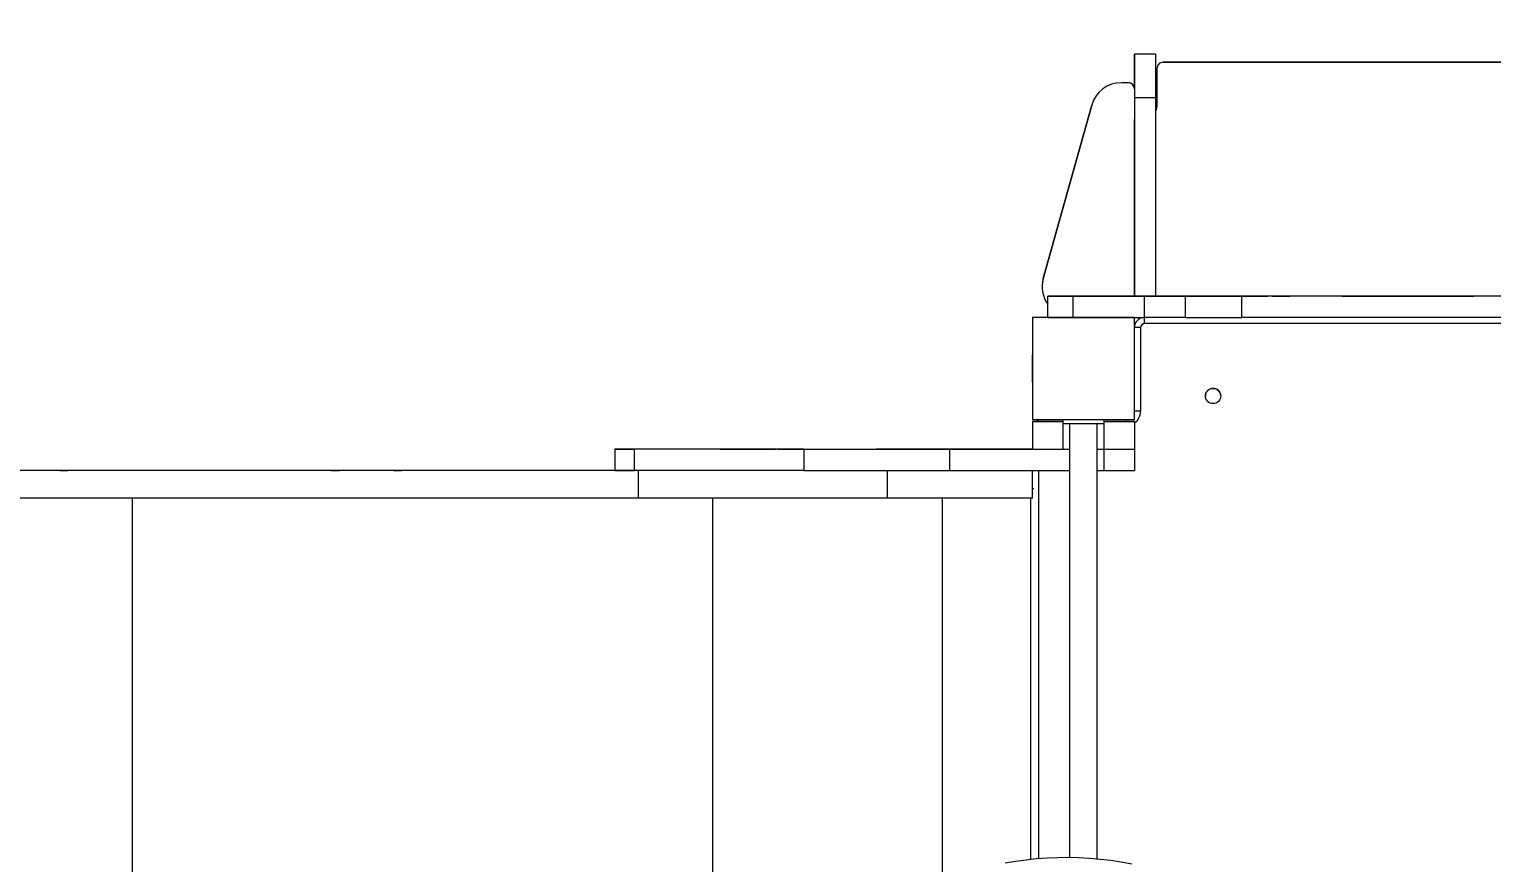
# Model space of a CAD drawing. Header units: millimetres. Extents: x 10665 to 29906, y -6125 to 7364.
# Drawn here: x 13693 to 15125, y 1349 to 2166 of the extents above; entities that cross this region are included whole.
import ezdxf

# ---------------------------------------------------------------- set-up
doc = ezdxf.new("R2010")
doc.units = ezdxf.units.MM
for name, color, linetype in [('DIKOM_ОБЪЕКТ', 7, 'Continuous'), ('DIKOM_РАЗМЕР_ЗОНА', 7, 'Continuous'), ('DIKOM_РАЗМЕР_ОБЪЕКТА', 7, 'Continuous')]:
    doc.layers.add(name, color=color, linetype=linetype)
doc.styles.add('style1', font='arial.ttf', dxfattribs={"width": 0.8})
doc.dimstyles.new('1-50', dxfattribs={"dimtxt": 300, "dimasz": 200, "dimexe": 100, "dimexo": 0, "dimgap": 100, "dimtad": 1, "dimdec": 0, "dimtxsty": 'style1', "dimcen": 0, "dimclrd": 7, "dimclre": 7, "dimadec": 1, "dimazin": 2, "dimtfac": 1, "dimtdec": 0, "dimtmove": 1, "dimatfit": 3, "dimfxl": 0, "dimlwd": 25, "dimlwe": 18, "dimarcsym": 0})

# ---------------------------------------------------------------- blocks, each defined once
blk = doc.blocks.new('*D16')
at = {"layer": 'Defpoints', "color": 0, "transparency": 16777216}
for p in [(12665, 4926.5), (12665, 1146.9), (26947.7, -1821.9)]:
    blk.add_point(p, dxfattribs=at)
at = {"layer": 'DIKOM_РАЗМЕР_ОБЪЕКТА', "color": 7, "lineweight": 18, "transparency": 16777216}
for p, q in [((12665, 1146.9), (12665, 5026.5)), ((26947.7, -1821.9), (26947.7, 5026.5))]:
    blk.add_line(p, q, dxfattribs=at)
at = {"layer": 'DIKOM_РАЗМЕР_ОБЪЕКТА', "color": 7, "lineweight": 25, "transparency": 16777216}
blk.add_line((26747.7, 4926.5), (12865, 4926.5), dxfattribs=at)
at = {"layer": 'DIKOM_РАЗМЕР_ОБЪЕКТА', "color": 7, "transparency": 16777216}
for points in [[(12865, 4959.9), (12865, 4893.2), (12665, 4926.5)], [(26747.7, 4959.9), (26747.7, 4893.2), (26947.7, 4926.5)]]:
    blk.add_solid(points, dxfattribs=at)
at = {"layer": 'DIKOM_РАЗМЕР_ОБЪЕКТА', "color": 0, "transparency": 16777216, "insert": (21497, 5179.8), "char_height": 300, "attachment_point": 5, "style": 'style1'}
blk.add_mtext('14300', dxfattribs=at)
blk = doc.blocks.new('*D14')
at = {"layer": 'Defpoints', "color": 0, "transparency": 16777216}
for p in [(28947.7, 6914), (10665, 1629.9), (28947.7, -1535.4)]:
    blk.add_point(p, dxfattribs=at)
at = {"layer": 'DIKOM_РАЗМЕР_ЗОНА', "color": 7, "lineweight": 18, "transparency": 16777216}
for p, q in [((10665, 1629.9), (10665, 7014)), ((28947.7, -1535.4), (28947.7, 7014))]:
    blk.add_line(p, q, dxfattribs=at)
at = {"layer": 'DIKOM_РАЗМЕР_ЗОНА', "color": 7, "lineweight": 25, "transparency": 16777216}
blk.add_line((10865, 6914), (28747.7, 6914), dxfattribs=at)
at = {"layer": 'DIKOM_РАЗМЕР_ЗОНА', "color": 7, "transparency": 16777216}
for points in [[(10865, 6947.4), (10865, 6880.7), (10665, 6914)], [(28747.7, 6947.4), (28747.7, 6880.7), (28947.7, 6914)]]:
    blk.add_solid(points, dxfattribs=at)
at = {"layer": 'DIKOM_РАЗМЕР_ЗОНА', "color": 0, "transparency": 16777216, "insert": (21431.5, 7167.3), "char_height": 300, "attachment_point": 5, "style": 'style1'}
blk.add_mtext('18300', dxfattribs=at)

msp = doc.modelspace()

# ---------------------------------------------------------------- linework, layer by layer
at = {"layer": 'DIKOM_ОБЪЕКТ', "color": 7, "linetype": 'Continuous', "lineweight": 15}
for p, q in [((14796.4, 2141.4), (14775.4, 2141.4)), ((14796.4, 2098.7), (14796.4, 2141.4)), ((14797.4, 2127.4), (14797.4, 2089.4)), ((14797.4, 2127.4), (14797.4, 2127.4)), ((14797.4, 2127.4), (14797.4, 2089.4)), ((14803.4, 2133.4), (15447.4, 2133.4)), ((14803.4, 2133.4), (14803.4, 2133.4)), ((15447.4, 2133.4), (14803.4, 2133.4)), ((14769.4, 2113.4), (14762.6, 2113.4)), ((14762.6, 2113.4), (14762.6, 2113.4)), ((14769.4, 2113.4), (14762.6, 2113.4)), ((14769.4, 2113.4), (14769.4, 2113.4)), ((14775.4, 2107.4), (14775.4, 2117.5)), ((14775.4, 2107.5), (14775.4, 2107.5)), ((14775.4, 2107.4), (14775.4, 2089.4)), ((14775.4, 2098.7), (14775.4, 1904.2)), ((14796.4, 2098.7), (14775.4, 2098.7)), ((14796.4, 1904.2), (14796.4, 2098.7)), ((14686.1, 1921.5), (14733.7, 2091.5)), ((14733.7, 2091.5), (14686.1, 1921.5)), ((14733.7, 2091.5), (14733.7, 2091.5)), ((14797.4, 2089.4), (14797.4, 2089.4)), ((14775.4, 1904.2), (14775.4, 2077.4)), ((14686.1, 1921.5), (14686.1, 1921.5)), ((14685, 1912.8), (14685, 1912.8)), ((14690.4, 1904.2), (14690.4, 1904.2)), ((14690.4, 1904.2), (14690.4, 1904.2)), ((14690.4, 1883.2), (14690.4, 1904.2)), ((14690.4, 1883.2), (14690.4, 1904.2)), ((14690.4, 1883.2), (14690.4, 1904.2)), ((14690.4, 1883.2), (14690.4, 1904.2)), ((14785.4, 1904.2), (14715.4, 1904.2)), ((14715.4, 1904.2), (14785.4, 1904.2)), ((14785.4, 1904.2), (14715.4, 1904.2)), ((14715.4, 1904.2), (14785.4, 1904.2)), ((14715.4, 1883.2), (14715.4, 1904.2)), ((14715.4, 1904.2), (14715.4, 1904.2)), ((14785.4, 1883.2), (14785.4, 1904.2)), ((14785.4, 1904.2), (14785.4, 1904.2)), ((14825.4, 1904.3), (14825.4, 1904.3)), ((14825.4, 1904.2), (14825.4, 1904.2)), ((14825.4, 1904.2), (14825.4, 1904.2)), ((14825.4, 1883.2), (14825.4, 1904.2)), ((14825.4, 1883.2), (14825.4, 1904.2)), ((14825.4, 1904.2), (14825.4, 1904.2)), ((15151.2, 1904.3), (14875.4, 1904.3)), ((14875.5, 1904.2), (14875.7, 1904.2)), ((14876, 1904.2), (14876, 1904.2)), ((14880.7, 1883.2), (14880.7, 1904.2)), ((14884.9, 1904.2), (14890.5, 1904.2)), ((14884.9, 1904.2), (14884.9, 1904.2)), ((14890.5, 1904.2), (14890.5, 1904.2)), ((14895, 1904.2), (14897.6, 1904.3)), ((14895, 1904.2), (14895, 1904.2)), ((14897.6, 1904.2), (14897.6, 1904.3)), ((14905.5, 1904.2), (14905.7, 1904.2)), ((14906, 1904.2), (14906, 1904.2)), ((14906, 1904.2), (14906, 1904.2)), ((14910.4, 1904.2), (14916.1, 1904.2)), ((14925, 1904.2), (14927.6, 1904.3)), ((14982.6, 1904.2), (14982.6, 1904.2)), ((15028.2, 1904.2), (15028.1, 1904.2)), ((15028.2, 1904.2), (15028.7, 1904.3)), ((15048.3, 1904.2), (15038, 1904.2)), ((15038, 1904.2), (15038, 1904.2)), ((15048.3, 1904.2), (15048.3, 1904.2)), ((15058.2, 1904.2), (15058.1, 1904.2)), ((15058.2, 1904.2), (15058.7, 1904.3)), ((15103.8, 1904.2), (15103.8, 1904.2)), ((14675.4, 1883.2), (14675.4, 1883.4)), ((14690.4, 1883.4), (14675.4, 1883.4)), ((14675.4, 1883.4), (14675.4, 1783.4)), ((14775.4, 1883.2), (14675.4, 1883.2)), ((14675.4, 1883.2), (14675.4, 1783.2)), ((14690.4, 1883.2), (14690.4, 1883.2)), ((14690.4, 1883.2), (14690.4, 1883.2)), ((14690.4, 1883.2), (14690.4, 1883.2)), ((14715.4, 1883.2), (14785.4, 1883.2)), ((14775.4, 1883.2), (14775.4, 1883.2)), ((14775.4, 1783.2), (14775.4, 1883.2)), ((14785.4, 1877.3), (14785.4, 1883.2)), ((15465.4, 1877.3), (14785.4, 1877.3)), ((14825.4, 1883.2), (14825.4, 1883.2)), ((14781.4, 1873.3), (14781.4, 1791.3)), ((14675.4, 1819.8), (14675.4, 1846.8)), ((14675.4, 1828.4), (14675.4, 1838.4)), ((14859.9, 1806.4), (14859.9, 1806.4)), ((14675.4, 1783.2), (14675.4, 1783.4)), ((14675.4, 1783.2), (14775.4, 1783.2)), ((14675.4, 1781.2), (14675.4, 1781.3)), ((14675.4, 1781.3), (14675.4, 1754.3)), ((14675.4, 1781.2), (14675.4, 1754.2)), ((14705.4, 1783.2), (14705.4, 1779.2)), ((14705.4, 1783.2), (14705.4, 1779.2)), ((14705.4, 1781.3), (14705.4, 1781.3)), ((14705.4, 1779.2), (14705.4, 1779.2)), ((14705.4, 1779.2), (14705.4, 1754.2)), ((14711.9, 1779.2), (14711.9, 1354.2)), ((14738.9, 1352.8), (14738.9, 1779.2)), ((14745.4, 1783.2), (14745.4, 1779.2)), ((14745.4, 1779.2), (14745.4, 1754.2)), ((14767.4, 1781.3), (14767.4, 1783.2)), ((14775.4, 1781.3), (14775.4, 1781.2)), ((14775.4, 1781.2), (14775.4, 1754.2)), ((14266.5, 1754.3), (14266.5, 1733.3)), ((14285.4, 1754.3), (14285.4, 1733.3)), ((14385.9, 1754.3), (14385.9, 1754.3)), ((14434, 1754.2), (14423.9, 1754.2)), ((14426.1, 1754.3), (14426.1, 1754.2)), ((14451.5, 1754.2), (14451.5, 1733.2)), ((14522.6, 1754.3), (14576.9, 1754.3)), ((14522.6, 1754.3), (14522.6, 1754.2)), ((14675.4, 1754.3), (14522.7, 1754.3)), ((14576.9, 1754.2), (14524.1, 1754.2)), ((14576.9, 1754.3), (14576.9, 1754.2)), ((14594.3, 1754.2), (14711.9, 1754.2)), ((14594.3, 1754.2), (14594.3, 1733.2)), ((14675.4, 1754.2), (14675.4, 1754.3)), ((14705.4, 1754.2), (14711.9, 1754.2)), ((14738.9, 1754.2), (14745.4, 1754.2)), ((14745.4, 1754.2), (14745.4, 1733.2)), ((14775.4, 1754.2), (14775.4, 1733.2)), ((14288.1, 1733.3), (13606.6, 1733.3)), ((14266.5, 1733.3), (13832.8, 1733.4)), ((14289.6, 1706.3), (14289.6, 1733.3)), ((14533.6, 1706.2), (14533.6, 1733.2)), ((14594.3, 1733.2), (14711.9, 1733.2)), ((14675.4, 1706.3), (14675.4, 1733.2)), ((14681.4, 1733.2), (14681.4, 1353)), ((14738.9, 1733.2), (14745.4, 1733.2)), ((14289.6, 1706.3), (13606.6, 1706.3)), ((13794, 1160.4), (13794, 1706.3)), ((14362.4, 1160.3), (14362.4, 1706.2)), ((14587.4, 1331.1), (14587.4, 1706.2)), ((14673.9, 1352.3), (14673.9, 1706.3)), ((14675.4, 1715.8), (14675.4, 1715.8)), ((14675.4, 1715.8), (14676.9, 1715.8))]:
    msp.add_line(p, q, dxfattribs=at)
at = {"layer": 'DIKOM_ОБЪЕКТ', "color": 7, "linetype": 'Continuous', "lineweight": 15, "flags": 128}
for points in [[(14775.4, 2117.5), (14775.4, 2121), (14775.4, 2124.3), (14775.4, 2127.3), (14775.4, 2130.1), (14775.4, 2132.7), (14775.4, 2134.9), (14775.4, 2136.8), (14775.4, 2138.4), (14775.4, 2139.7), (14775.4, 2140.6), (14775.4, 2141.2), (14775.4, 2141.4), (14775.4, 2141.2), (14775.4, 2140.7), (14775.4, 2139.9), (14775.4, 2138.7), (14775.4, 2137.2), (14775.4, 2135.3), (14775.4, 2133.2), (14775.4, 2130.7), (14775.4, 2128), (14775.4, 2125), (14775.4, 2121.7), (14775.4, 2118.3), (14775.4, 2114.6), (14775.4, 2110.8), (14775.4, 2106.9), (14775.4, 2102.8), (14775.4, 2098.7)], [(14715.4, 1904.2), (14712.4, 1904.2), (14709.4, 1904.2), (14706.6, 1904.2), (14703.8, 1904.2), (14701.2, 1904.2), (14698.8, 1904.2), (14696.7, 1904.2), (14694.9, 1904.2), (14693.3, 1904.2), (14692.1, 1904.2), (14691.2, 1904.2), (14690.6, 1904.2), (14690.4, 1904.2)], [(14690.4, 1904.2), (14690.6, 1904.2), (14691.2, 1904.2), (14692.1, 1904.2), (14693.3, 1904.2), (14694.9, 1904.2), (14696.7, 1904.2), (14698.8, 1904.2), (14701.2, 1904.2), (14703.8, 1904.2), (14706.6, 1904.2), (14709.4, 1904.2), (14712.4, 1904.2), (14715.4, 1904.2)], [(14715.4, 1904.2), (14712.4, 1904.2), (14709.4, 1904.2), (14706.6, 1904.2), (14703.8, 1904.2), (14701.2, 1904.2), (14698.8, 1904.2), (14696.7, 1904.2), (14694.9, 1904.2), (14693.3, 1904.2), (14692.1, 1904.2), (14691.2, 1904.2), (14690.6, 1904.2), (14690.4, 1904.2)], [(14690.4, 1904.2), (14690.6, 1904.2), (14691.2, 1904.2), (14692.1, 1904.2), (14693.3, 1904.2), (14694.9, 1904.2), (14696.7, 1904.2), (14698.8, 1904.2), (14701.2, 1904.2), (14703.8, 1904.2), (14706.6, 1904.2), (14709.4, 1904.2), (14712.4, 1904.2), (14715.4, 1904.2)], [(14721.9, 1904.2), (14722.1, 1904.2), (14722.7, 1904.2), (14723.5, 1904.2), (14724.6, 1904.2), (14725.7, 1904.2), (14726.8, 1904.2), (14727.8, 1904.2), (14728.5, 1904.2), (14728.9, 1904.2), (14728.9, 1904.2), (14728.5, 1904.2), (14727.8, 1904.2), (14726.8, 1904.2), (14725.7, 1904.2), (14724.6, 1904.2), (14723.5, 1904.2), (14722.7, 1904.2), (14722.1, 1904.2), (14721.9, 1904.2)], [(14721.9, 1904.2), (14722.1, 1904.2), (14722.7, 1904.2), (14723.5, 1904.2), (14724.6, 1904.2), (14725.7, 1904.2), (14726.8, 1904.2), (14727.8, 1904.2), (14728.5, 1904.2), (14728.9, 1904.2), (14728.9, 1904.2), (14728.5, 1904.2), (14727.8, 1904.2), (14726.8, 1904.2), (14725.7, 1904.2), (14724.6, 1904.2), (14723.5, 1904.2), (14722.7, 1904.2), (14722.1, 1904.2), (14721.9, 1904.2)], [(14785.4, 1904.2), (14789.3, 1904.2), (14793.2, 1904.2), (14797, 1904.2), (14800.7, 1904.2), (14804.3, 1904.2), (14807.6, 1904.2), (14810.8, 1904.3), (14813.7, 1904.3), (14816.3, 1904.3), (14818.7, 1904.3), (14820.7, 1904.3), (14822.4, 1904.3), (14823.7, 1904.3), (14824.7, 1904.3), (14825.2, 1904.3), (14825.4, 1904.3)], [(14825.4, 1904.2), (14825.2, 1904.2), (14824.7, 1904.2), (14823.7, 1904.2), (14822.4, 1904.2), (14820.7, 1904.2), (14818.7, 1904.2), (14816.3, 1904.2), (14813.7, 1904.2), (14810.8, 1904.2), (14807.6, 1904.2), (14804.3, 1904.2), (14800.7, 1904.2), (14797, 1904.2), (14793.2, 1904.2), (14789.3, 1904.2), (14785.4, 1904.2)], [(14785.4, 1904.2), (14789.3, 1904.2), (14793.2, 1904.2), (14797, 1904.2), (14800.7, 1904.2), (14804.3, 1904.2), (14807.6, 1904.2), (14810.8, 1904.2), (14813.7, 1904.2), (14816.3, 1904.2), (14818.7, 1904.2), (14820.7, 1904.2), (14822.4, 1904.2), (14823.7, 1904.2), (14824.7, 1904.2), (14825.2, 1904.2), (14825.4, 1904.2)], [(14825.4, 1904.2), (14825.2, 1904.2), (14824.7, 1904.2), (14823.7, 1904.2), (14822.4, 1904.2), (14820.7, 1904.2), (14818.7, 1904.2), (14816.3, 1904.2), (14813.7, 1904.2), (14810.8, 1904.2), (14807.6, 1904.2), (14804.3, 1904.2), (14800.7, 1904.2), (14797, 1904.2), (14793.2, 1904.2), (14789.3, 1904.2), (14785.4, 1904.2)], [(14875.4, 1904.3), (14871.1, 1904.3), (14866.7, 1904.3), (14862.5, 1904.3), (14858.3, 1904.3), (14854.3, 1904.3), (14850.4, 1904.3), (14846.7, 1904.3), (14843.3, 1904.3), (14840.1, 1904.3), (14837.1, 1904.3), (14834.5, 1904.3), (14832.1, 1904.3), (14830.1, 1904.3), (14828.4, 1904.3), (14827.1, 1904.3), (14826.2, 1904.3), (14825.6, 1904.3), (14825.4, 1904.3)], [(14825.4, 1904.2), (14825.6, 1904.2), (14826.1, 1904.2), (14827, 1904.2), (14828.2, 1904.2), (14829.8, 1904.2), (14831.6, 1904.2), (14833.8, 1904.2), (14836.3, 1904.2), (14839, 1904.2), (14842, 1904.2), (14845.2, 1904.2), (14848.7, 1904.2), (14852.3, 1904.2), (14856.1, 1904.2), (14860, 1904.2), (14864, 1904.2), (14868.2, 1904.2), (14872.3, 1904.2), (14876.5, 1904.2), (14880.7, 1904.2)], [(14875.5, 1904.2), (14875.6, 1904.2), (14876.2, 1904.2), (14877.1, 1904.2), (14878.3, 1904.2), (14879.8, 1904.2), (14881.6, 1904.2), (14883.6, 1904.2), (14885.8, 1904.2), (14888.1, 1904.2), (14890.5, 1904.2), (14892.8, 1904.2), (14895.1, 1904.2), (14897.3, 1904.2), (14899.3, 1904.2), (14901.1, 1904.2), (14902.6, 1904.2), (14903.8, 1904.2), (14904.7, 1904.2), (14905.3, 1904.2), (14905.5, 1904.2)], [(14905.7, 1904.2), (14905.5, 1904.2), (14904.9, 1904.2), (14904, 1904.2), (14902.8, 1904.2), (14901.3, 1904.2), (14899.5, 1904.2), (14897.5, 1904.2), (14895.3, 1904.2), (14893, 1904.2), (14890.7, 1904.2), (14888.4, 1904.2), (14886.1, 1904.2), (14883.9, 1904.2), (14881.9, 1904.2), (14880.1, 1904.2), (14878.5, 1904.2), (14877.3, 1904.2), (14876.4, 1904.2), (14875.8, 1904.2), (14875.7, 1904.2)], [(14884.9, 1904.2), (14882.8, 1904.2), (14881, 1904.2), (14879.5, 1904.2), (14878.2, 1904.2), (14877.2, 1904.2), (14876.5, 1904.2), (14876.1, 1904.2), (14876, 1904.2)], [(14876, 1904.2), (14876.1, 1904.2), (14876.7, 1904.2), (14877.6, 1904.2), (14878.8, 1904.2), (14880.3, 1904.2), (14882.1, 1904.2), (14884.1, 1904.2), (14886.3, 1904.2), (14888.6, 1904.2), (14891, 1904.2), (14893.3, 1904.2), (14895.6, 1904.2), (14897.8, 1904.2), (14899.8, 1904.2), (14901.6, 1904.2), (14903.1, 1904.2), (14904.3, 1904.2), (14905.2, 1904.2), (14905.8, 1904.2), (14906, 1904.2)], [(15370.2, 1904.2), (15341.5, 1904.2), (15312.7, 1904.2), (15284, 1904.2), (15255.2, 1904.2), (15226.4, 1904.2), (15197.5, 1904.2), (15168.7, 1904.2), (15139.8, 1904.2), (15111, 1904.2), (15082.2, 1904.2), (15053.3, 1904.2), (15024.5, 1904.2), (14995.7, 1904.2), (14966.9, 1904.2), (14938.1, 1904.2), (14909.4, 1904.2), (14880.7, 1904.2)], [(14890.5, 1904.2), (14891.5, 1904.2), (14892.4, 1904.2), (14893.1, 1904.2), (14893.8, 1904.2), (14894.3, 1904.2), (14894.6, 1904.2), (14894.9, 1904.2), (14895, 1904.2)], [(14927.6, 1904.3), (14927.5, 1904.3), (14927, 1904.3), (14926.2, 1904.3), (14925, 1904.3), (14923.5, 1904.3), (14921.8, 1904.3), (14919.8, 1904.3), (14917.6, 1904.3), (14915.3, 1904.3), (14912.9, 1904.3), (14910.5, 1904.3), (14908.2, 1904.3), (14906, 1904.3), (14903.9, 1904.3), (14902.1, 1904.3), (14900.5, 1904.3), (14899.3, 1904.3), (14898.3, 1904.3), (14897.8, 1904.3), (14897.6, 1904.3)], [(14910.4, 1904.2), (14909.4, 1904.2), (14908.5, 1904.2), (14907.7, 1904.2), (14907.1, 1904.2), (14906.6, 1904.2), (14906.2, 1904.2), (14906, 1904.2), (14906, 1904.2)], [(14916.1, 1904.2), (14918, 1904.2), (14919.8, 1904.2), (14921.3, 1904.2), (14922.5, 1904.2), (14923.5, 1904.2), (14924.3, 1904.2), (14924.8, 1904.2), (14925, 1904.2)], [(14982.6, 1904.2), (14981.2, 1904.2), (14980.1, 1904.2), (14979.4, 1904.2), (14979, 1904.2), (14978.9, 1904.2), (14979.3, 1904.2), (14979.9, 1904.2), (14980.9, 1904.2), (14982.3, 1904.2), (14983.9, 1904.2), (14985.9, 1904.2)], [(15038, 1904.2), (15032.4, 1904.2), (15026.8, 1904.2), (15021.5, 1904.2), (15016.4, 1904.2), (15011.5, 1904.2), (15006.8, 1904.2), (15002.4, 1904.2), (14998.3, 1904.2), (14994.5, 1904.2), (14991, 1904.2), (14987.8, 1904.2), (14985, 1904.2), (14982.6, 1904.2)], [(14985.9, 1904.2), (14987.8, 1904.2), (14990, 1904.2), (14992.4, 1904.2), (14995.1, 1904.2), (14997.9, 1904.2), (15000.9, 1904.2), (15004, 1904.2), (15007.3, 1904.2)], [(15007.3, 1904.2), (15010.8, 1904.2), (15014.4, 1904.2), (15017.9, 1904.2), (15021.4, 1904.2), (15024.7, 1904.2), (15028, 1904.2), (15031.1, 1904.2), (15034, 1904.2)], [(15058.1, 1904.2), (15057.9, 1904.2), (15057.3, 1904.2), (15056.4, 1904.2), (15055.2, 1904.2), (15053.6, 1904.2), (15051.8, 1904.2), (15049.8, 1904.2), (15047.6, 1904.2), (15045.3, 1904.2), (15043, 1904.2), (15040.6, 1904.2), (15038.3, 1904.2), (15036.2, 1904.2), (15034.2, 1904.2), (15032.4, 1904.2), (15030.9, 1904.2), (15029.6, 1904.2), (15028.8, 1904.2), (15028.2, 1904.2), (15028.1, 1904.2)], [(15028.2, 1904.2), (15028.4, 1904.2), (15029, 1904.2), (15029.9, 1904.2), (15031.1, 1904.2), (15032.7, 1904.2), (15034.5, 1904.2), (15036.5, 1904.2), (15038.6, 1904.2), (15040.9, 1904.2), (15043.3, 1904.2), (15045.6, 1904.2), (15047.9, 1904.2), (15050.1, 1904.2), (15052.1, 1904.2), (15053.9, 1904.2), (15055.4, 1904.2), (15056.6, 1904.2), (15057.5, 1904.2), (15058.1, 1904.2), (15058.2, 1904.2)], [(15028.2, 1904.2), (15028.4, 1904.2), (15029, 1904.2), (15029.9, 1904.2), (15031.1, 1904.2), (15032.6, 1904.2), (15034.4, 1904.2), (15036.4, 1904.2), (15038.6, 1904.2), (15040.9, 1904.2), (15043.2, 1904.2), (15045.6, 1904.2), (15047.9, 1904.2), (15050, 1904.2), (15052.1, 1904.2), (15053.8, 1904.2), (15055.4, 1904.2), (15056.6, 1904.2), (15057.5, 1904.2), (15058.1, 1904.2), (15058.2, 1904.2)], [(15058.7, 1904.3), (15058.5, 1904.3), (15057.9, 1904.3), (15057, 1904.3), (15055.8, 1904.3), (15054.3, 1904.3), (15052.5, 1904.3), (15050.5, 1904.3), (15048.3, 1904.3), (15046.1, 1904.3), (15043.7, 1904.3), (15041.4, 1904.3), (15039.1, 1904.3), (15036.9, 1904.3), (15034.9, 1904.3), (15033.1, 1904.3), (15031.6, 1904.3), (15030.3, 1904.3), (15029.4, 1904.3), (15028.8, 1904.3), (15028.7, 1904.3)], [(15052.3, 1904.2), (15050.3, 1904.2), (15048, 1904.2), (15045.6, 1904.2), (15043.2, 1904.2), (15040.7, 1904.2), (15038.4, 1904.2), (15036.1, 1904.2), (15034, 1904.2)], [(15103.8, 1904.2), (15101.4, 1904.2), (15098.5, 1904.2), (15095.4, 1904.2), (15091.9, 1904.2), (15088.1, 1904.2), (15084, 1904.2), (15079.6, 1904.2), (15074.9, 1904.2), (15070, 1904.2), (15064.9, 1904.2), (15059.5, 1904.2), (15054, 1904.2), (15048.3, 1904.2)], [(15052.3, 1904.2), (15055.3, 1904.2), (15058.4, 1904.2), (15061.6, 1904.2), (15065, 1904.2), (15068.5, 1904.2), (15072, 1904.2), (15075.6, 1904.2), (15079.1, 1904.2)], [(15079.1, 1904.2), (15082.3, 1904.2), (15085.5, 1904.2), (15088.5, 1904.2), (15091.3, 1904.2), (15093.9, 1904.2), (15096.4, 1904.2), (15098.6, 1904.2), (15100.5, 1904.2)], [(15100.5, 1904.2), (15102.5, 1904.2), (15104.1, 1904.2), (15105.5, 1904.2), (15106.5, 1904.2), (15107.1, 1904.2), (15107.4, 1904.2), (15107.4, 1904.2), (15107, 1904.2), (15106.3, 1904.2), (15105.2, 1904.2), (15103.8, 1904.2)], [(14690.4, 1883.2), (14690.6, 1883.2), (14691.2, 1883.2), (14692.1, 1883.2), (14693.3, 1883.2), (14694.9, 1883.2), (14696.7, 1883.2), (14698.8, 1883.2), (14701.2, 1883.2), (14703.8, 1883.2), (14706.6, 1883.2), (14709.4, 1883.2), (14712.4, 1883.2), (14715.4, 1883.2)], [(14825.4, 1883.2), (14825.2, 1883.2), (14824.7, 1883.2), (14823.7, 1883.2), (14822.4, 1883.2), (14820.7, 1883.2), (14818.7, 1883.2), (14816.3, 1883.2), (14813.7, 1883.2), (14810.8, 1883.2), (14807.6, 1883.2), (14804.3, 1883.2), (14800.7, 1883.2), (14797, 1883.2), (14793.2, 1883.2), (14789.3, 1883.2), (14785.4, 1883.2)], [(14825.4, 1883.2), (14825.6, 1883.2), (14826.1, 1883.2), (14827, 1883.2), (14828.2, 1883.2), (14829.8, 1883.2), (14831.6, 1883.2), (14833.8, 1883.2), (14836.3, 1883.2), (14839, 1883.2), (14842, 1883.2), (14845.2, 1883.2), (14848.7, 1883.2), (14852.3, 1883.2), (14856.1, 1883.2), (14860, 1883.2), (14864, 1883.2), (14868.2, 1883.2), (14872.3, 1883.2), (14876.5, 1883.2), (14880.7, 1883.2)], [(15370.2, 1883.2), (15341.5, 1883.2), (15312.7, 1883.2), (15284, 1883.2), (15255.2, 1883.2), (15226.4, 1883.2), (15197.5, 1883.2), (15168.7, 1883.2), (15139.8, 1883.2), (15111, 1883.2), (15082.2, 1883.2), (15053.3, 1883.2), (15024.5, 1883.2), (14995.7, 1883.2), (14966.9, 1883.2), (14938.1, 1883.2), (14909.4, 1883.2), (14880.7, 1883.2)], [(14781.4, 1873.3), (14780.3, 1873.3), (14779.1, 1873.3), (14778.1, 1873.3), (14777.2, 1873.3), (14776.4, 1873.3), (14775.9, 1873.3), (14775.5, 1873.3), (14775.4, 1873.3)], [(14781.4, 1791.3), (14780.3, 1791.3), (14779.1, 1791.3), (14778.1, 1791.3), (14777.2, 1791.3), (14776.4, 1791.3), (14775.9, 1791.3), (14775.5, 1791.3), (14775.4, 1791.3)], [(14705.4, 1781.3), (14702.1, 1781.3), (14698.7, 1781.3), (14695.5, 1781.3), (14692.4, 1781.3), (14689.5, 1781.3), (14686.7, 1781.3), (14684.2, 1781.3), (14682, 1781.3), (14680, 1781.3), (14678.4, 1781.3), (14677.1, 1781.3), (14676.2, 1781.3), (14675.6, 1781.3), (14675.4, 1781.3)], [(14675.4, 1781.2), (14675.6, 1781.2), (14676.2, 1781.2), (14677.1, 1781.2), (14678.4, 1781.2), (14680, 1781.2), (14682, 1781.2), (14684.2, 1781.2), (14686.7, 1781.2), (14689.5, 1781.2), (14692.4, 1781.2), (14695.5, 1781.2), (14698.8, 1781.2), (14702.1, 1781.2), (14705.4, 1781.2)], [(14705.4, 1779.2), (14705.6, 1779.2), (14706.2, 1779.2), (14707.1, 1779.2), (14708.3, 1779.2), (14709.9, 1779.2), (14711.8, 1779.2), (14713.9, 1779.2), (14716.2, 1779.2), (14718.7, 1779.2), (14721.4, 1779.2), (14724.1, 1779.2), (14726.8, 1779.2), (14729.5, 1779.2), (14732.1, 1779.2), (14734.6, 1779.2), (14737, 1779.2), (14739.1, 1779.2), (14740.9, 1779.2), (14742.5, 1779.2), (14743.8, 1779.2), (14744.7, 1779.2), (14745.2, 1779.2), (14745.4, 1779.2)], [(14775.4, 1781.3), (14775.2, 1781.3), (14774.6, 1781.3), (14773.6, 1781.3), (14772.3, 1781.3), (14770.7, 1781.3), (14768.7, 1781.3), (14766.5, 1781.3), (14764, 1781.3), (14761.3, 1781.3), (14758.3, 1781.3), (14755.2, 1781.3), (14752, 1781.3), (14748.8, 1781.3), (14745.4, 1781.3)], [(14745.4, 1781.2), (14748.8, 1781.2), (14752.1, 1781.2), (14755.3, 1781.2), (14758.4, 1781.2), (14761.4, 1781.2), (14764.1, 1781.2), (14766.6, 1781.2), (14768.9, 1781.2), (14770.8, 1781.2), (14772.5, 1781.2), (14773.7, 1781.2), (14774.7, 1781.2), (14775.2, 1781.2), (14775.4, 1781.2)], [(14436.7, 1754.3), (14431.9, 1754.3), (14427, 1754.3), (14421.8, 1754.3), (14416.5, 1754.3), (14410.9, 1754.3), (14405.3, 1754.3), (14399.5, 1754.3), (14393.6, 1754.3), (14387.7, 1754.3), (14381.6, 1754.3), (14375.6, 1754.3), (14369.5, 1754.3), (14363.4, 1754.3), (14357.3, 1754.3), (14351.3, 1754.3), (14345.4, 1754.3), (14339.5, 1754.3), (14333.7, 1754.3), (14328.1, 1754.3), (14322.6, 1754.3), (14317.3, 1754.3), (14312.1, 1754.3), (14307.2, 1754.3), (14302.4, 1754.3), (14297.9, 1754.3), (14293.7, 1754.3), (14289.7, 1754.3), (14286, 1754.3), (14282.6, 1754.3), (14279.5, 1754.3), (14276.7, 1754.3), (14274.2, 1754.3), (14272.1, 1754.3), (14270.3, 1754.3), (14268.8, 1754.3), (14267.7, 1754.3), (14267, 1754.3), (14266.6, 1754.3), (14266.5, 1754.3), (14266.9, 1754.3), (14267.6, 1754.3), (14268.6, 1754.3), (14270, 1754.3), (14271.7, 1754.3), (14273.8, 1754.3), (14276.2, 1754.3), (14279, 1754.3), (14282, 1754.3), (14285.4, 1754.3)], [(14451.5, 1754.2), (14440.8, 1754.2), (14429.7, 1754.2), (14418.3, 1754.2), (14406.5, 1754.2), (14394.4, 1754.2), (14381.9, 1754.2), (14369.1, 1754.2), (14356, 1754.2), (14342.5, 1754.2), (14328.8, 1754.2), (14314.6, 1754.2), (14300.2, 1754.2), (14285.4, 1754.3)], [(14385.9, 1754.3), (14382.9, 1754.3), (14380.2, 1754.3), (14377.7, 1754.3), (14375.5, 1754.3), (14373.6, 1754.3), (14372.1, 1754.3), (14370.9, 1754.3), (14370.1, 1754.3), (14369.7, 1754.3), (14369.6, 1754.3), (14369.9, 1754.3), (14370.6, 1754.3), (14371.6, 1754.3), (14373, 1754.3), (14374.8, 1754.3), (14376.8, 1754.3), (14379.2, 1754.3), (14381.9, 1754.3), (14384.8, 1754.3), (14387.9, 1754.3), (14391.3, 1754.3)], [(14426.1, 1754.3), (14422.7, 1754.3), (14419, 1754.3), (14415.3, 1754.3), (14411.5, 1754.3), (14407.7, 1754.3), (14403.8, 1754.3), (14400, 1754.3), (14396.3, 1754.3), (14392.7, 1754.3), (14389.2, 1754.3), (14385.9, 1754.3)], [(14391.3, 1754.3), (14395.2, 1754.3), (14399.3, 1754.3), (14403.3, 1754.3), (14407.4, 1754.3), (14411.4, 1754.2), (14415.6, 1754.2), (14419.7, 1754.2), (14423.9, 1754.2)], [(14401.4, 1754.2), (14401.6, 1754.2), (14402.1, 1754.2), (14402.9, 1754.2), (14404, 1754.2), (14405.1, 1754.2), (14406.3, 1754.2), (14407.4, 1754.2), (14408.4, 1754.2), (14409, 1754.2), (14409.4, 1754.2), (14409.4, 1754.2), (14409, 1754.2), (14408.4, 1754.2), (14407.4, 1754.2), (14406.3, 1754.2), (14405.1, 1754.2), (14404, 1754.2), (14402.9, 1754.2), (14402.1, 1754.2), (14401.6, 1754.2), (14401.4, 1754.2)], [(14426.1, 1754.3), (14434.3, 1754.3), (14442.7, 1754.3), (14451.2, 1754.3), (14459.8, 1754.3), (14468.6, 1754.3), (14477.4, 1754.3), (14486.4, 1754.3), (14495.4, 1754.3), (14504.4, 1754.3), (14513.5, 1754.3), (14522.6, 1754.3)], [(14434, 1754.2), (14443.8, 1754.2), (14453.6, 1754.2), (14463.5, 1754.2), (14473.5, 1754.2), (14483.5, 1754.2), (14493.6, 1754.2), (14503.8, 1754.2), (14513.9, 1754.2), (14524.1, 1754.2)], [(14436.7, 1754.3), (14443.1, 1754.3), (14449.6, 1754.3), (14456.4, 1754.3), (14463.3, 1754.3), (14470.4, 1754.3), (14477.6, 1754.3), (14484.9, 1754.3), (14492.4, 1754.3), (14499.9, 1754.3), (14507.4, 1754.3), (14515, 1754.3), (14522.7, 1754.3)], [(14451.5, 1754.2), (14453.9, 1754.2), (14456.6, 1754.2), (14459.7, 1754.2), (14463.1, 1754.2), (14466.7, 1754.2), (14470.7, 1754.2), (14475, 1754.2), (14479.5, 1754.2), (14484.3, 1754.2), (14489.4, 1754.2), (14494.7, 1754.2), (14500.2, 1754.2), (14506, 1754.2), (14512, 1754.2), (14518.1, 1754.2), (14524.5, 1754.2), (14531, 1754.2), (14537.6, 1754.2), (14544.4, 1754.2), (14551.3, 1754.2), (14558.3, 1754.2), (14565.4, 1754.2), (14572.6, 1754.2), (14579.8, 1754.2), (14587, 1754.2), (14594.3, 1754.2)], [(14576.9, 1754.2), (14580.6, 1754.2), (14584.3, 1754.2), (14587.9, 1754.2), (14591.5, 1754.2), (14594.9, 1754.2), (14598.1, 1754.2), (14601.2, 1754.2), (14604, 1754.2), (14606.6, 1754.2), (14608.9, 1754.2), (14610.9, 1754.2), (14612.6, 1754.2), (14614, 1754.3), (14615, 1754.3), (14615.7, 1754.3), (14616.1, 1754.3), (14616.1, 1754.3), (14615.7, 1754.3), (14615, 1754.3), (14614, 1754.3), (14612.6, 1754.3), (14610.9, 1754.3), (14608.9, 1754.3), (14606.6, 1754.3), (14604, 1754.3), (14601.2, 1754.3), (14598.1, 1754.3), (14594.9, 1754.3), (14591.5, 1754.3), (14587.9, 1754.3), (14584.3, 1754.3), (14580.6, 1754.3), (14576.9, 1754.3)], [(14621.4, 1754.3), (14621.6, 1754.3), (14622.1, 1754.3), (14622.9, 1754.3), (14624, 1754.3), (14625.1, 1754.3), (14626.3, 1754.3), (14627.4, 1754.3), (14628.4, 1754.3), (14629, 1754.3), (14629.4, 1754.3), (14629.4, 1754.3), (14629, 1754.3), (14628.4, 1754.3), (14627.4, 1754.3), (14626.3, 1754.3), (14625.1, 1754.3), (14624, 1754.3), (14622.9, 1754.3), (14622.1, 1754.3), (14621.6, 1754.3), (14621.4, 1754.3)], [(14675.4, 1754.2), (14675.6, 1754.2), (14676.2, 1754.2), (14677.1, 1754.2), (14678.4, 1754.2), (14680, 1754.2), (14682, 1754.2), (14684.2, 1754.2), (14686.7, 1754.2), (14689.5, 1754.2), (14692.4, 1754.2), (14695.5, 1754.2), (14698.8, 1754.2), (14702.1, 1754.2), (14705.4, 1754.2)], [(14745.4, 1754.2), (14748.8, 1754.2), (14752.1, 1754.2), (14755.3, 1754.2), (14758.4, 1754.2), (14761.4, 1754.2), (14764.1, 1754.2), (14766.6, 1754.2), (14768.9, 1754.2), (14770.8, 1754.2), (14772.5, 1754.2), (14773.7, 1754.2), (14774.7, 1754.2), (14775.2, 1754.2), (14775.4, 1754.2)], [(14745.4, 1754.2), (14748.8, 1754.2), (14752.1, 1754.2), (14755.3, 1754.2), (14758.4, 1754.2), (14761.4, 1754.2), (14764.1, 1754.2), (14766.6, 1754.2), (14768.9, 1754.2), (14770.8, 1754.2), (14772.5, 1754.2), (14773.7, 1754.2), (14774.7, 1754.2), (14775.2, 1754.2), (14775.4, 1754.2)], [(13832.8, 1733.4), (13817.7, 1733.4), (13802.4, 1733.4), (13786.9, 1733.4), (13771.2, 1733.4), (13755.3, 1733.4), (13739.2, 1733.4), (13722.9, 1733.4), (13706.3, 1733.4), (13689.6, 1733.4)], [(13722.7, 1733.4), (13722.8, 1733.4), (13723.3, 1733.4), (13724.2, 1733.4), (13725.2, 1733.4), (13726.4, 1733.4), (13727.5, 1733.4), (13728.7, 1733.4), (13729.6, 1733.4), (13730.3, 1733.4), (13730.6, 1733.4), (13730.6, 1733.4), (13730.3, 1733.4), (13729.6, 1733.4), (13728.7, 1733.4), (13727.5, 1733.4), (13726.4, 1733.4), (13725.2, 1733.4), (13724.2, 1733.4), (13723.3, 1733.4), (13722.8, 1733.4), (13722.7, 1733.4)], [(13988.5, 1733.3), (13988.7, 1733.3), (13989.2, 1733.3), (13990, 1733.3), (13991, 1733.3), (13992.2, 1733.3), (13993.4, 1733.3), (13994.5, 1733.3), (13995.4, 1733.3), (13996.1, 1733.3), (13996.5, 1733.3), (13996.5, 1733.3), (13996.1, 1733.3), (13995.4, 1733.3), (13994.5, 1733.3), (13993.4, 1733.3), (13992.2, 1733.3), (13991, 1733.3), (13990, 1733.3), (13989.2, 1733.3), (13988.7, 1733.3), (13988.5, 1733.3)], [(14049.8, 1733.3), (14050, 1733.3), (14050.5, 1733.3), (14051.3, 1733.3), (14052.3, 1733.3), (14053.5, 1733.3), (14054.7, 1733.3), (14055.8, 1733.3), (14056.7, 1733.3), (14057.4, 1733.3), (14057.7, 1733.3), (14057.7, 1733.3), (14057.4, 1733.3), (14056.7, 1733.3), (14055.8, 1733.3), (14054.7, 1733.3), (14053.5, 1733.3), (14052.3, 1733.3), (14051.3, 1733.3), (14050.5, 1733.3), (14050, 1733.3), (14049.8, 1733.3)], [(14266.5, 1733.3), (14266.5, 1733.3), (14266.9, 1733.3), (14267.6, 1733.3), (14268.6, 1733.3), (14270, 1733.3), (14271.7, 1733.3), (14273.8, 1733.3), (14276.2, 1733.3), (14279, 1733.3), (14282, 1733.3), (14285.4, 1733.3)], [(14451.5, 1733.2), (14440.8, 1733.2), (14429.7, 1733.2), (14418.3, 1733.2), (14406.5, 1733.2), (14394.4, 1733.2), (14381.9, 1733.2), (14369.1, 1733.2), (14356, 1733.2), (14342.5, 1733.2), (14328.8, 1733.2), (14314.6, 1733.2), (14300.2, 1733.3), (14285.4, 1733.3)], [(14451.5, 1733.2), (14453.9, 1733.2), (14456.6, 1733.2), (14459.7, 1733.2), (14463.1, 1733.2), (14466.7, 1733.2), (14470.7, 1733.2), (14475, 1733.2), (14479.5, 1733.2), (14484.3, 1733.2), (14489.4, 1733.2), (14494.7, 1733.2), (14500.2, 1733.2), (14506, 1733.2), (14512, 1733.2), (14518.1, 1733.2), (14524.5, 1733.2), (14531, 1733.2), (14537.6, 1733.2), (14544.4, 1733.2), (14551.3, 1733.2), (14558.3, 1733.2), (14565.4, 1733.2), (14572.6, 1733.2), (14579.8, 1733.2), (14587, 1733.2), (14594.3, 1733.2)], [(14745.4, 1733.2), (14748.8, 1733.2), (14752.1, 1733.2), (14755.3, 1733.2), (14758.4, 1733.2), (14761.4, 1733.2), (14764.1, 1733.2), (14766.6, 1733.2), (14768.9, 1733.2), (14770.8, 1733.2), (14772.5, 1733.2), (14773.7, 1733.2), (14774.7, 1733.2), (14775.2, 1733.2), (14775.4, 1733.2)], [(14533.6, 1706.2), (14522.1, 1706.2), (14510.7, 1706.2), (14499.2, 1706.2), (14487.8, 1706.2), (14476.4, 1706.2), (14465, 1706.2), (14453.7, 1706.2), (14442.5, 1706.2), (14431.3, 1706.2), (14420.3, 1706.2), (14409.3, 1706.2), (14398.4, 1706.2), (14387.7, 1706.2), (14377.1, 1706.2), (14366.6, 1706.2), (14356.3, 1706.2), (14346.2, 1706.2), (14336.3, 1706.2), (14326.5, 1706.2), (14317, 1706.2), (14307.6, 1706.2), (14298.5, 1706.3), (14289.6, 1706.3)], [(14675.4, 1706.3), (14675.2, 1706.3), (14674.7, 1706.3), (14673.8, 1706.3), (14672.6, 1706.3), (14671, 1706.3), (14669, 1706.3), (14666.7, 1706.3), (14664.1, 1706.3), (14661.1, 1706.3), (14657.8, 1706.3), (14654.2, 1706.3), (14650.3, 1706.2), (14646.1, 1706.2), (14641.6, 1706.2), (14636.8, 1706.2), (14631.8, 1706.2), (14626.5, 1706.2), (14620.9, 1706.2), (14615.2, 1706.2), (14609.2, 1706.2), (14603, 1706.2), (14596.6, 1706.2), (14590.1, 1706.2), (14583.4, 1706.2), (14576.5, 1706.2), (14569.6, 1706.2), (14562.5, 1706.2), (14555.4, 1706.2), (14548.1, 1706.2), (14540.9, 1706.2), (14533.6, 1706.2)], [(14648.7, 1348.7), (14659, 1350.4), (14669.2, 1351.8), (14679.6, 1352.9), (14690, 1353.6), (14700.4, 1354.1), (14710.8, 1354.2), (14721.2, 1353.9), (14731.5, 1353.4), (14741.9, 1352.5), (14752.2, 1351.3), (14762.5, 1349.8), (14772.7, 1347.9)]]:
    msp.add_lwpolyline(points, dxfattribs=at)
at = {"layer": 'DIKOM_ОБЪЕКТ', "color": 7, "linetype": 'Continuous', "lineweight": 15}
msp.add_circle((14852.4, 1806.3), 7.5, dxfattribs=at)
for centre, radius, start, end in [((14803.4, 2127.4), 6, 89.9951, 179.9981), ((14803.4, 2127.4), 6, 89.9964, 179.999), ((14762.6, 2083.4), 30, 89.9987, 164.359), ((14762.6, 2083.4), 30, 89.9991, 164.3592), ((14769.4, 2107.4), 6, 359.9851, 90.0126), ((14769.4, 2107.4), 6, 1.1822, 89.998), ((14791.4, 2089.4), 6.01, 326.4729, 359.9851), ((14791.4, 2089.4), 6.01, 326.4695, 359.9884), ((14715, 1913.4), 30, 164.3563, 215.0773), ((14715, 1913.4), 30, 164.36, 181.1714), ((14785.4, 1873.3), 10, 97.2931, 178.7395), ((14785.4, 1873.3), 10, 97.3304, 178.736), ((14785.4, 1873.3), 4, 90.0033, 180.0002), ((14852.4, 1806.3), 7.5, 1.1867, 181.1757), ((14767.4, 1791.3), 14, 304.8526, 0.0034), ((14685.4, 1773.3), 10, 98.7493, 126.8984), ((14685.4, 1773.3), 9.98, 98.7644, 126.9321), ((14676.1, 2130.8), 415, 269.9056, 270.1127)]:
    msp.add_arc(centre, radius, start, end, dxfattribs=at)

# ---------------------------------------------------------------- dimensions: what is measured, and where the dimension line sits
at = {"layer": 'DIKOM_РАЗМЕР_ЗОНА'}
dim = msp.add_linear_dim(base=(28947.7, 6914), p1=(10665, 1629.9), p2=(28947.7, -1535.4), text='18300', dimstyle='1-50', override={"dimscale": 1, "dimtix": 0, "dimtofl": 1, "dimtmove": 1, "dimatfit": 3}, dxfattribs=at)
dim.commit()
dim.dimension.update_dxf_attribs({"geometry": '*D14', "text_midpoint": (21431.5, 6914), "dimtype": 160})
at = {"layer": 'DIKOM_РАЗМЕР_ОБЪЕКТА'}
dim = msp.add_linear_dim(base=(12665, 4926.5), p1=(26947.7, -1821.9), p2=(12665, 1146.9), angle=180, text='14300', dimstyle='1-50', override={"dimscale": 1, "dimtix": 0, "dimtofl": 1, "dimtmove": 1, "dimatfit": 3}, dxfattribs=at)
dim.commit()
dim.dimension.update_dxf_attribs({"geometry": '*D16', "text_midpoint": (21497, 4926.5), "dimtype": 160})

doc.saveas('drawing.dxf')
